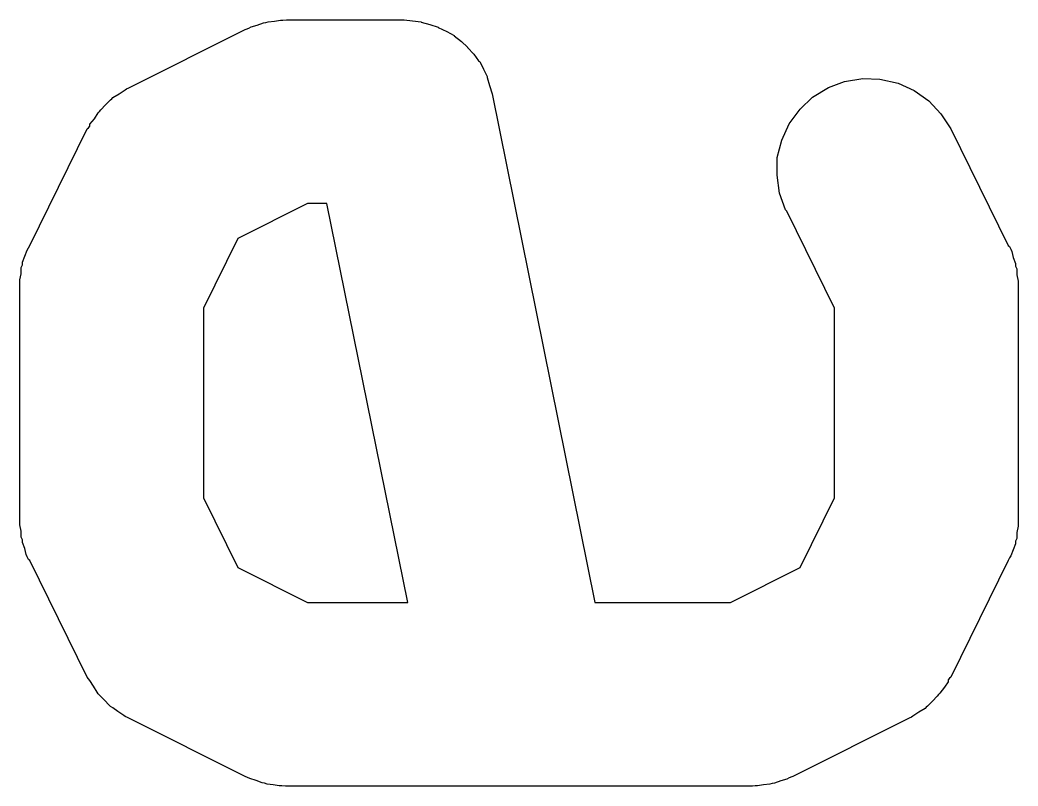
# Model space of a CAD drawing. Extents: x 118.6 to 187.3, y -130.9 to -41.9.
# Drawn here: x 186.401 to 187.217, y -91.889 to -91.263 of the extents above; entities that cross this region are included whole.
import ezdxf

# ---------------------------------------------------------------- set-up
doc = ezdxf.new("R2010")
doc.units = 0
doc.layers.add('BLACK', color=7, linetype='CONTINUOUS')

msp = doc.modelspace()

# ---------------------------------------------------------------- linework, layer by layer
at = {"layer": 'BLACK', "linetype": 'CONTINUOUS'}
for p, q in [((186.586, -91.2701), (186.588, -91.2693)), ((186.588, -91.2693), (186.59, -91.2683)), ((186.59, -91.2683), (186.595, -91.2668)), ((186.595, -91.2668), (186.6, -91.265)), ((186.6, -91.265), (186.602, -91.2647)), ((186.602, -91.2647), (186.604, -91.264)), ((186.604, -91.264), (186.609, -91.2635)), ((186.609, -91.2635), (186.614, -91.2627)), ((186.614, -91.2627), (186.616, -91.2628)), ((186.616, -91.2628), (186.619, -91.2626)), ((186.619, -91.2626), (186.714, -91.2626)), ((186.714, -91.2626), (186.714, -91.2626)), ((186.714, -91.2626), (186.714, -91.2626)), ((186.714, -91.2626), (186.715, -91.2626)), ((186.714, -91.2626), (186.714, -91.2626)), ((186.715, -91.2626), (186.722, -91.2634)), ((186.722, -91.2634), (186.729, -91.2641)), ((186.729, -91.2641), (186.729, -91.2642)), ((186.729, -91.2642), (186.729, -91.2643)), ((186.729, -91.2643), (186.736, -91.2664)), ((186.736, -91.2664), (186.743, -91.2684)), ((186.743, -91.2684), (186.743, -91.2686)), ((186.743, -91.2686), (186.743, -91.2687)), ((186.743, -91.2687), (186.75, -91.2721)), ((186.49, -91.3182), (186.585, -91.2705)), ((186.585, -91.2705), (186.586, -91.2701)), ((186.75, -91.2721), (186.756, -91.2754)), ((186.756, -91.2754), (186.756, -91.2756)), ((186.756, -91.2756), (186.756, -91.2757)), ((186.756, -91.2757), (186.762, -91.2803)), ((186.762, -91.2803), (186.767, -91.2847)), ((186.767, -91.2847), (186.767, -91.2849)), ((186.767, -91.2849), (186.767, -91.2851)), ((186.767, -91.2851), (186.772, -91.2906)), ((186.772, -91.2906), (186.776, -91.296)), ((186.776, -91.296), (186.776, -91.2963)), ((186.776, -91.2963), (186.777, -91.2966)), ((186.777, -91.2966), (186.78, -91.3027)), ((186.78, -91.3027), (186.783, -91.3089)), ((186.783, -91.3089), (186.783, -91.3092)), ((186.783, -91.3092), (186.783, -91.3095)), ((186.783, -91.3095), (186.785, -91.3162)), ((187.075, -91.3128), (187.09, -91.3104)), ((187.09, -91.3104), (187.104, -91.3109)), ((186.488, -91.319), (186.49, -91.3182)), ((186.785, -91.3162), (186.787, -91.3229)), ((187.049, -91.3256), (187.062, -91.3179)), ((187.062, -91.3179), (187.075, -91.3128)), ((187.104, -91.3109), (187.119, -91.3142)), ((187.119, -91.3142), (187.132, -91.3202)), ((186.476, -91.3271), (186.477, -91.3259)), ((186.477, -91.3259), (186.482, -91.3229)), ((186.482, -91.3229), (186.487, -91.3197)), ((186.487, -91.3197), (186.488, -91.319)), ((186.787, -91.3229), (186.871, -91.7388)), ((187.039, -91.3356), (187.049, -91.3256)), ((187.132, -91.3202), (187.144, -91.3287)), ((186.467, -91.336), (186.471, -91.3321)), ((186.471, -91.3321), (186.475, -91.328)), ((186.475, -91.328), (186.476, -91.3271)), ((187.144, -91.3287), (187.154, -91.3393)), ((186.462, -91.3433), (186.465, -91.3385)), ((186.465, -91.3385), (186.466, -91.3373)), ((186.466, -91.3373), (186.467, -91.336)), ((187.03, -91.3475), (187.039, -91.3356)), ((187.154, -91.3393), (187.162, -91.3517)), ((186.456, -91.3517), (186.457, -91.3508)), ((186.457, -91.3508), (186.458, -91.3494)), ((186.458, -91.3479), (186.462, -91.3433)), ((186.458, -91.3494), (186.458, -91.3479)), ((187.024, -91.3608), (187.03, -91.3475)), ((186.409, -91.4469), (186.456, -91.3517)), ((187.162, -91.3517), (187.209, -91.4469)), ((187.02, -91.375), (187.024, -91.3608)), ((187.02, -91.3896), (187.02, -91.375)), ((187.022, -91.4041), (187.02, -91.3896)), ((187.027, -91.4178), (187.022, -91.4041)), ((186.636, -91.4126), (186.579, -91.4411)), ((186.652, -91.4126), (186.636, -91.4126)), ((186.718, -91.7388), (186.652, -91.4126)), ((187.028, -91.4188), (187.027, -91.4178)), ((187.067, -91.4982), (187.028, -91.4188)), ((186.407, -91.4509), (186.408, -91.449)), ((186.408, -91.449), (186.409, -91.4469)), ((186.579, -91.4411), (186.551, -91.4982)), ((187.209, -91.4469), (187.21, -91.4479)), ((187.21, -91.4479), (187.211, -91.45)), ((186.403, -91.4606), (186.405, -91.4558)), ((186.405, -91.4558), (186.407, -91.4509)), ((187.211, -91.45), (187.212, -91.4519)), ((187.212, -91.4519), (187.213, -91.4568)), ((187.213, -91.4568), (187.215, -91.4616)), ((186.402, -91.4649), (186.403, -91.4628)), ((186.402, -91.47), (186.402, -91.4649)), ((186.403, -91.4628), (186.403, -91.4606)), ((187.215, -91.4616), (187.215, -91.4638)), ((187.215, -91.4638), (187.216, -91.4659)), ((186.401, -91.475), (186.402, -91.47)), ((187.216, -91.4659), (187.216, -91.471)), ((187.216, -91.471), (187.217, -91.4761)), ((186.401, -91.4772), (186.401, -91.475)), ((186.401, -91.4794), (186.401, -91.4772)), ((186.401, -91.4805), (186.401, -91.4794)), ((186.401, -91.671), (186.401, -91.4805)), ((187.217, -91.4761), (187.217, -91.4783)), ((187.217, -91.4783), (187.217, -91.4805)), ((187.217, -91.4805), (187.217, -91.671)), ((186.551, -91.4982), (186.551, -91.6532)), ((187.067, -91.6532), (187.067, -91.4982)), ((186.551, -91.6532), (186.579, -91.7103)), ((187.039, -91.7103), (187.067, -91.6532)), ((186.401, -91.6731), (186.401, -91.671)), ((186.401, -91.6754), (186.401, -91.6731)), ((186.402, -91.6804), (186.401, -91.6754)), ((187.217, -91.6764), (187.216, -91.6815)), ((187.217, -91.671), (187.217, -91.672)), ((187.217, -91.672), (187.217, -91.6742)), ((187.217, -91.6742), (187.217, -91.6764)), ((186.402, -91.6855), (186.402, -91.6804)), ((186.403, -91.6876), (186.402, -91.6855)), ((187.216, -91.6815), (187.216, -91.6865)), ((186.403, -91.6898), (186.403, -91.6876)), ((186.405, -91.6946), (186.403, -91.6898)), ((187.215, -91.6908), (187.213, -91.6956)), ((187.216, -91.6865), (187.215, -91.6886)), ((187.215, -91.6886), (187.215, -91.6908)), ((186.406, -91.6995), (186.405, -91.6946)), ((186.407, -91.7015), (186.406, -91.6995)), ((186.408, -91.7036), (186.407, -91.7015)), ((187.211, -91.7005), (187.21, -91.7024)), ((187.213, -91.6956), (187.211, -91.7005)), ((186.409, -91.7045), (186.408, -91.7036)), ((186.456, -91.7997), (186.409, -91.7045)), ((187.209, -91.7045), (187.162, -91.7997)), ((187.21, -91.7024), (187.209, -91.7045)), ((186.579, -91.7103), (186.636, -91.7388)), ((186.982, -91.7388), (187.039, -91.7103)), ((186.636, -91.7388), (186.718, -91.7388)), ((186.871, -91.7388), (186.982, -91.7388)), ((186.457, -91.8011), (186.456, -91.7997)), ((187.162, -91.7997), (187.161, -91.8007)), ((186.458, -91.8026), (186.457, -91.8011)), ((186.461, -91.8073), (186.458, -91.8026)), ((186.464, -91.8121), (186.461, -91.8073)), ((187.157, -91.8081), (187.153, -91.8129)), ((187.16, -91.8035), (187.157, -91.8081)), ((187.161, -91.8007), (187.16, -91.802)), ((187.16, -91.802), (187.16, -91.8035)), ((186.465, -91.8133), (186.464, -91.8121)), ((186.466, -91.8146), (186.465, -91.8133)), ((186.47, -91.8186), (186.466, -91.8146)), ((187.151, -91.8154), (187.147, -91.8194)), ((187.152, -91.8141), (187.151, -91.8154)), ((187.153, -91.8129), (187.152, -91.8141)), ((186.474, -91.8228), (186.47, -91.8186)), ((186.475, -91.8237), (186.474, -91.8228)), ((186.477, -91.8248), (186.475, -91.8237)), ((187.142, -91.8244), (187.141, -91.8255)), ((187.143, -91.8234), (187.142, -91.8244)), ((187.147, -91.8194), (187.143, -91.8234)), ((186.481, -91.8279), (186.477, -91.8248)), ((186.486, -91.8312), (186.481, -91.8279)), ((186.487, -91.8319), (186.486, -91.8312)), ((186.489, -91.8328), (186.487, -91.8319)), ((187.13, -91.8324), (187.128, -91.8333)), ((187.131, -91.8318), (187.13, -91.8324)), ((187.136, -91.8285), (187.131, -91.8318)), ((187.141, -91.8255), (187.136, -91.8285)), ((186.49, -91.8333), (186.489, -91.8328)), ((186.585, -91.8809), (186.49, -91.8333)), ((187.128, -91.8333), (187.033, -91.8809)), ((186.587, -91.8817), (186.585, -91.8809)), ((187.032, -91.8814), (187.03, -91.8821)), ((187.033, -91.8809), (187.032, -91.8814)), ((186.589, -91.8827), (186.587, -91.8817)), ((186.594, -91.8843), (186.589, -91.8827)), ((186.599, -91.8861), (186.594, -91.8843)), ((186.601, -91.8865), (186.599, -91.8861)), ((186.603, -91.8872), (186.601, -91.8865)), ((186.608, -91.8877), (186.603, -91.8872)), ((186.613, -91.8886), (186.608, -91.8877)), ((186.615, -91.8886), (186.613, -91.8886)), ((186.618, -91.8888), (186.615, -91.8886)), ((186.619, -91.8888), (186.618, -91.8888)), ((187, -91.8888), (186.619, -91.8888)), ((187.002, -91.8886), (187, -91.8888)), ((187.004, -91.8887), (187.002, -91.8886)), ((187.009, -91.8879), (187.004, -91.8887)), ((187.014, -91.8874), (187.009, -91.8879)), ((187.016, -91.8867), (187.014, -91.8874)), ((187.018, -91.8864), (187.016, -91.8867)), ((187.023, -91.8846), (187.018, -91.8864)), ((187.028, -91.8832), (187.023, -91.8846)), ((187.03, -91.8821), (187.028, -91.8832))]:
    msp.add_line(p, q, dxfattribs=at)

doc.saveas('drawing.dxf')
